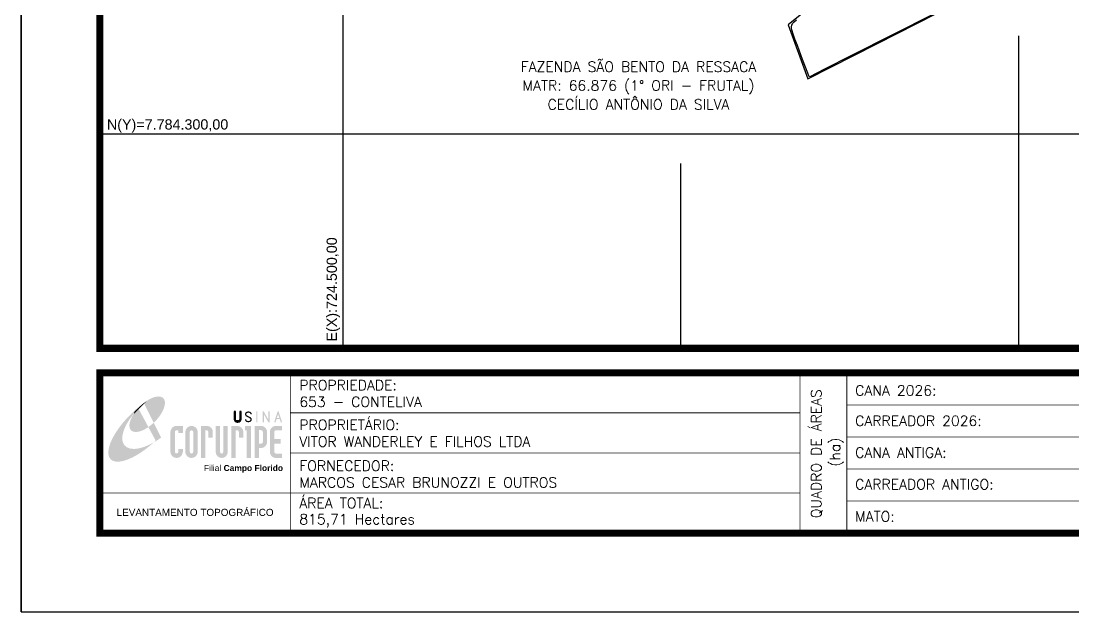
# Model space of a CAD drawing. Header units: millimetres. Extents: x 723072 to 730422, y 7782178 to 7792573.
# Drawn here: x 723072 to 727742, y 7782178 to 7784801 of the extents above; entities that cross this region are included whole.
import ezdxf
from ezdxf.enums import TextEntityAlignment as Align

# ---------------------------------------------------------------- set-up
doc = ezdxf.new("R2010")
doc.units = ezdxf.units.MM
doc.linetypes.add('LIN0', pattern=[0])
doc.layers.add('0114000653', color=1, linetype='Continuous', lineweight=25)
doc.layers.add('0114000653065', color=5, linetype='Continuous', lineweight=25)
for name, color, linetype in [('MALHA', 8, 'Continuous'), ('MARGEM', 5, 'Continuous'), ('TXT_CONFRONTANTES', 7, 'Continuous')]:
    doc.layers.add(name, color=color, linetype=linetype)
doc.styles.add('ARIAL', font='arial.ttf')
doc.styles.add('Simplex', font='simplex.shx')
doc.styles.get("Standard").update_dxf_attribs({"font": 'arial.ttf'})

# ---------------------------------------------------------------- blocks, each defined once
blk = doc.blocks.new('A$C78F83FB3')
at = {"layer": 'MARGEM'}
h = blk.add_hatch(color=20, dxfattribs=at)
edge = h.paths.add_edge_path()
edge.add_ellipse((19.49, 23.77), major_axis=(-6.68, -6.67), ratio=0.469426, start_angle=292.7328, end_angle=601.2579)
edge.add_ellipse((22.83, 22.05), major_axis=(12.64, 11.29), ratio=0.457614, start_angle=79.9069, end_angle=107.9139)
edge = h.paths.add_edge_path()
edge.add_ellipse((18.28, 18.7), major_axis=(13.95, 13.59), ratio=0.386848, start_angle=63.9612, end_angle=264.5993)
edge.add_ellipse((22.83, 22.05), major_axis=(12.64, 11.29), ratio=0.457614, start_angle=107.9139, end_angle=245.1182, ccw=False)
edge.add_ellipse((19.49, 23.77), major_axis=(-6.68, -6.67), ratio=0.469426, start_angle=241.2579, end_angle=292.7328, ccw=False)
for color, points in [(20, [(15.46, 26.12), (14.17, 24.81), (14.06, 24.24), (14.39, 23.97), (14.67, 24.54), (19.47, 29.32), (18.48, 28.66), (17.31, 27.78)]), (7, [(58.42, 24.9), (57.9, 24.9), (57.9, 21.73, -0.414214), (57.15, 20.98), (56.84, 20.98, -0.414214), (56.09, 21.73), (56.09, 24.9), (55.57, 24.9), (55.57, 21.73, 0.414214), (56.84, 20.46), (57.15, 20.46, 0.414214), (58.42, 21.73)]), (7, [(61.7, 24.9), (61.23, 24.9, 0.396318), (60.04, 23.78), (60.04, 23.72, 0.151912), (60.39, 22.97), (60.46, 22.92), (62.18, 22), (62.85, 21.83, 0.12407), (62.51, 22.42), (60.75, 23.36, -0.13192), (60.56, 23.77, -0.385578), (61.23, 24.37), (61.7, 24.37, -0.414214), (62.37, 23.7), (62.89, 23.7, 0.414214)]), (7, [(62.37, 23.7), (62.89, 23.7, 0.414214), (61.7, 24.9), (61.23, 24.9, 0.396318), (60.04, 23.78), (60.04, 23.72, 0.151912), (60.39, 22.97), (60.46, 22.92), (62.18, 22), (62.18, 22, -0.131921), (62.37, 21.59, -0.385578), (61.7, 20.98), (61.23, 20.98, -0.414214), (60.56, 21.65), (60.04, 21.65, 0.414214), (61.23, 20.46), (61.7, 20.46, 0.402546), (62.89, 21.61, 0.165292), (62.51, 22.42), (60.75, 23.36, -0.13192), (60.56, 23.77, -0.385578), (61.23, 24.37), (61.7, 24.37, -0.414214)]), (7, [(30.97, 12.46), (29.13, 12.46), (29.13, 8.21, 1), (34.29, 8.21), (34.29, 9.41), (32.45, 9.41), (32.45, 8.21, -1), (30.97, 8.21)])]:
    blk.add_hatch(color=color, dxfattribs=at).paths.add_polyline_path(points)
h = blk.add_hatch(color=7, dxfattribs=at)
h.paths.add_polyline_path([(65.24, 24.9), (64.72, 24.9), (64.72, 20.46), (65.24, 20.46)])
h.paths.add_polyline_path([(67.38, 20.46), (67.9, 20.46), (67.9, 23.74), (69.74, 20.46), (70.23, 20.46), (70.23, 24.9), (69.71, 24.9), (69.71, 21.58), (67.85, 24.9), (67.38, 24.9)])
h.paths.add_polyline_path([(72.17, 20.46), (72.72, 20.46), (73.14, 21.73), (74.49, 21.73), (74.9, 20.46), (75.45, 20.46), (74, 24.9), (73.62, 24.9)])
h.paths.add_polyline_path([(73.81, 23.8), (74.32, 22.25), (73.31, 22.25)], flags=16)
h = blk.add_hatch(color=7, dxfattribs=at)
h.paths.add_polyline_path([(31.71, 18.93, 0.414214), (29.13, 16.35), (29.13, 12.46), (30.97, 12.46), (30.97, 16.35, -0.414214), (31.71, 17.09), (32.45, 17.09), (32.45, 16.02), (34.29, 16.02), (34.29, 18.93)])
h.paths.add_polyline_path([(44.15, 17.09, -0.414214), (44.89, 16.35), (44.89, 14.1), (46.72, 14.1), (46.72, 16.17, 0.433937), (44.15, 18.93), (41.77, 18.93), (41.77, 12.46), (43.61, 12.46), (43.61, 17.09)])
h.paths.add_polyline_path([(43.61, 12.46), (41.77, 12.46), (41.77, 5.62), (43.61, 5.62)])
h.paths.add_polyline_path([(47.92, 12.46), (49.75, 12.46), (49.75, 18.93), (47.92, 18.93)])
h.paths.add_polyline_path([(52.91, 18.93), (51.08, 18.93), (51.08, 12.46), (52.91, 12.46)])
h.paths.add_polyline_path([(51.08, 8.12, -1), (49.75, 8.12), (49.75, 12.46), (47.92, 12.46), (47.92, 8.12, 1), (52.91, 8.12), (52.91, 12.46), (51.08, 12.46)])
h.paths.add_polyline_path([(54.41, 12.46), (56.25, 12.46), (56.25, 17.09), (56.79, 17.09, -0.414214), (57.53, 16.35), (57.53, 14.1), (59.36, 14.1), (59.36, 16.17, 0.433937), (56.79, 18.93), (54.41, 18.93)])
h.paths.add_polyline_path([(56.25, 12.46), (54.41, 12.46), (54.41, 5.62), (56.25, 5.62)])
h.paths.add_polyline_path([(60.73, 12.46), (62.58, 12.46), (62.58, 18.93), (60.02, 18.93), (60.02, 17.08), (60.73, 17.08)])
h.paths.add_polyline_path([(62.58, 12.46), (60.73, 12.46), (60.73, 5.62), (62.58, 5.62)])
h.paths.add_polyline_path([(64.06, 12.46), (65.82, 12.46), (65.82, 17.17), (66.66, 17.17, -0.450417), (67.48, 16.25), (67.48, 12.46), (69.24, 12.46, 0.002307), (69.24, 12.48, 0.005282), (69.23, 12.54, -0.000938), (69.23, 12.53), (69.23, 16.17, 0.433937), (66.66, 18.93), (64.06, 18.93)])
h.paths.add_polyline_path([(64.06, 5.62), (65.82, 5.62), (65.82, 9.77), (66.66, 9.77, 0.426056), (69.24, 12.46), (67.48, 12.46), (67.48, 12.45, -0.450417), (66.66, 11.53), (65.82, 11.53), (65.82, 12.46), (64.06, 12.46)])
h.paths.add_polyline_path([(70.37, 12.46), (74.87, 12.46), (74.87, 13.44), (72.21, 13.44), (72.21, 16.35, -0.414214), (72.95, 17.09), (75.38, 17.09), (75.38, 18.93), (72.95, 18.93, 0.414214), (70.37, 16.35)])
h.paths.add_polyline_path([(72.21, 11.62), (74.87, 11.62), (74.87, 12.46), (70.37, 12.46), (70.37, 8.21, 0.414214), (72.95, 5.62), (75.38, 5.62), (75.38, 7.47), (72.95, 7.47, -0.414214), (72.21, 8.21)])
h = blk.add_hatch(color=7, dxfattribs=at)
h.paths.add_polyline_path([(35.29, 16.35), (35.29, 8.21, 1), (40.46, 8.21, 0.016978), (40.45, 8.38), (40.45, 16.17, 0.433937), (37.88, 18.93), (37.87, 18.93, 0.41391)])
h.paths.add_polyline_path([(38.62, 16.35), (38.62, 8.21, -1), (37.13, 8.21), (37.13, 16.35, -1)], flags=16)
at = {"layer": 'MARGEM', "color": 7}
blk.add_lwpolyline([(58.42, 24.9), (57.9, 24.9), (57.9, 21.73, -0.414214), (57.15, 20.98), (56.84, 20.98, -0.414214), (56.09, 21.73), (56.09, 24.9), (55.57, 24.9), (55.57, 21.73, 0.414214), (56.84, 20.46), (57.15, 20.46, 0.414214), (58.42, 21.73), (58.42, 24.9)], format="xyb", close=True, dxfattribs=at)
at = {"layer": 'MARGEM', "color": 252, "insert": (43.05, 2.72), "char_height": 2.5, "attachment_point": 1, "style": 'ARIAL'}
blk.add_mtext_dynamic_manual_height_columns('Filial {\\fArial|b1|i0|c0|p34;Campo Florido}', width=33.0271, gutter_width=2.46, heights=[2.95], dxfattribs=at)

msp = doc.modelspace()

# ---------------------------------------------------------------- linework, layer by layer
at = {"layer": '0114000653', "color": 1, "linetype": 'ByBlock'}
msp.add_lwpolyline([(726628.2, 7784907.5), (726478.2, 7784784.2), (726565.1, 7784544.5), (726870.7, 7784700.4), (727314.2, 7784926.4)], dxfattribs=at)
at = {"layer": '0114000653065'}
msp.add_lwpolyline([(727119.5, 7784830.3), (726947.3, 7784743.5), (726755.9, 7784647.3), (726639.1, 7784587.5), (726573.4, 7784554.2), (726571.5, 7784554.7), (726569.4, 7784558.5), (726565.3, 7784569.2), (726541.7, 7784631.1), (726519.5, 7784692.5), (726507.8, 7784720.7), (726501.8, 7784738.9), (726493.9, 7784762.7), (726491.8, 7784770.4), (726491.7, 7784776), (726493.2, 7784782.6), (726496.9, 7784790.2), (726504, 7784797.9), (726514.7, 7784806.3)], dxfattribs=at)
at = {"layer": 'MALHA'}
for points in [[(724500, 7785947.5), (724500, 7783347.8)], [(727500, 7784735.6), (727500, 7783347.8)], [(726000, 7784169.3), (726000, 7783347.8)]]:
    msp.add_lwpolyline(points, dxfattribs=at)
at = {"layer": 'MALHA', "color": 8}
msp.add_lwpolyline([(723422.1, 7784300), (730072.1, 7784300)], dxfattribs=at)
at = {"layer": 'MARGEM', "color": 174, "linetype": 'LIN0'}
msp.add_line((723072.1, 7782177.9), (723072.1, 7792572.9), dxfattribs=at)
at = {"layer": 'MARGEM', "color": 174, "linetype": 'LIN0', "flags": 128}
msp.add_lwpolyline([(730422.1, 7782177.9), (730422.1, 7792572.9), (723072.1, 7792572.9), (723072.1, 7782177.9)], close=True, dxfattribs=at)
at = {"layer": 'MARGEM', "color": 174, "linetype": 'LIN0', "const_width": 31.8, "flags": 128}
for points in [[(730072.1, 7783348.3), (730072.1, 7792222.9), (723422.1, 7792222.9), (723422.1, 7783348.3)], [(723422.1, 7783239.5), (730072.1, 7783239.5), (730072.1, 7782527.9), (723422.1, 7782527.9)]]:
    msp.add_lwpolyline(points, close=True, dxfattribs=at)
at = {"layer": 'MARGEM', "color": 174, "linetype": 'LIN0', "flags": 128}
for points, const_width in [([(724267.6, 7783239.5), (724267.6, 7782527.9)], 3.53), ([(724267.6, 7783239.5), (724267.6, 7782534.3)], 3.5), ([(726530.5, 7783239.5), (726530.5, 7782536.6)], 3.53), ([(726737.9, 7783239.5), (726737.9, 7782536.6)], 3.53), ([(726737.9, 7783097.1), (728126.2, 7783097.1)], 3.53), ([(724267.6, 7783061.6), (726530.5, 7783061.6)], 3.53), ([(726737.9, 7782954.8), (728126.2, 7782954.8)], 3.53), ([(724267.6, 7782883.7), (726530.5, 7782883.7)], 3.53), ([(726737.9, 7782812.5), (728126.2, 7782812.5)], 3.53), ([(723422.1, 7782705.8), (726530.5, 7782705.8)], 3.53), ([(726737.9, 7782670.2), (728126.2, 7782670.2)], 3.53)]:
    msp.add_lwpolyline(points, dxfattribs=dict(at, const_width=const_width))

# ---------------------------------------------------------------- block references
at = {"layer": 'MARGEM', "linetype": 'ByBlock', "xscale": 10.70301900392833, "yscale": 10.70301900392833, "zscale": 10.70301900392833}
msp.add_blockref('A$C78F83FB3', (723423.4, 7782801.3), dxfattribs=at)

# ---------------------------------------------------------------- texts
at = {"layer": 'MALHA'}
msp.add_text('N(Y)=7.784.300,00', height=45.5, dxfattribs=at).set_placement((723453.2, 7784305.9), align=Align.BOTTOM_LEFT)
msp.add_text('E(X):724.500,00', height=45.5, rotation=90, dxfattribs=at).set_placement((724487.8, 7783378.3), align=Align.BOTTOM_LEFT)
at = {"layer": 'MARGEM', "color": 7, "linetype": 'Continuous', "lineweight": 9, "style": 'Simplex'}
for s, p in [('PROPRIEDADE:', (724307.5, 7783207.5)), ('PROPRIETÁRIO:', (724307.5, 7783031.2)), ('FORNECEDOR:', (724307.5, 7782849.7)), ('ÁREA TOTAL:', (724307.5, 7782684))]:
    msp.add_text(s, height=45.5, dxfattribs=at).set_placement(p, align=Align.TOP_LEFT)
at = {"layer": 'MARGEM', "color": 7, "linetype": 'Continuous', "style": 'Simplex'}
for s, p in [('QUADRO DE ÁREAS', (726602.4, 7782880.3)), ('(ha)', (726685.5, 7782887.3))]:
    msp.add_text(s, height=45.5, rotation=90, dxfattribs=at).set_placement(p, align=Align.MIDDLE_CENTER)
for s, p in [('CANA 2026:', (726775, 7783183.9)), ('653 - CONTELIVA', (724307.5, 7783133.3)), ('CARREADOR 2026:', (726775, 7783049.2)), ('VITOR WANDERLEY E FILHOS LTDA', (724307.5, 7782957)), ('CANA ANTIGA:', (726775, 7782908.2)), ('MARCOS CESAR BRUNOZZI E OUTROS', (724307.5, 7782775.5)), ('CARREADOR ANTIGO:', (726775, 7782767.2)), ('815,71 Hectares', (724307.5, 7782612.3)), ('MATO:', (726775, 7782624.9))]:
    msp.add_text(s, height=45.5, dxfattribs=at).set_placement(p, align=Align.TOP_LEFT)
at = {"layer": 'MARGEM', "color": 7, "linetype": 'ByBlock'}
msp.add_text('LEVANTAMENTO TOPOGRÁFICO', height=31.5, dxfattribs=at).set_placement((723844.8, 7782620.1), align=Align.MIDDLE_CENTER)
at = {"layer": 'TXT_CONFRONTANTES', "linetype": 'ByBlock', "insert": (725813.2, 7784621.2), "char_height": 45.5, "width": 1236.82, "attachment_point": 2, "line_spacing_factor": 1.102041, "style": 'Simplex'}
msp.add_mtext('FAZENDA SÃO BENTO DA RESSACA MATR: 66.876 (1° ORI - FRUTAL) CECÍLIO ANTÔNIO DA SILVA', dxfattribs=at)

doc.saveas('drawing.dxf')
